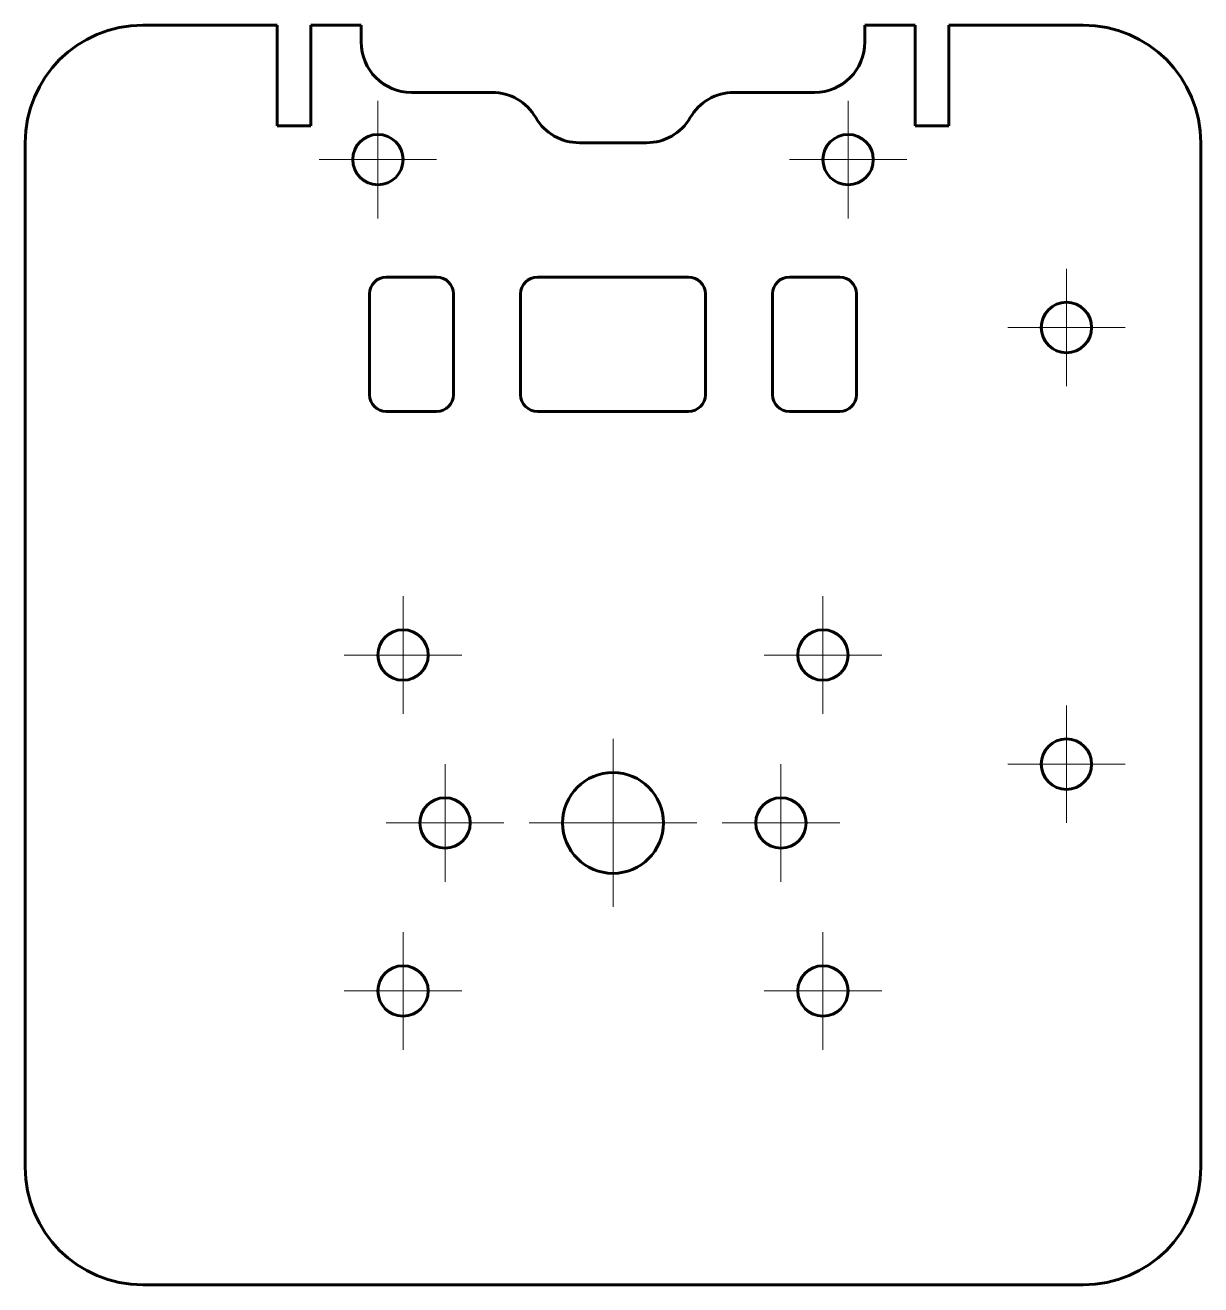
# Model space of a CAD drawing. Header units: millimetres. Extents: x 76 to 146, y 133.9 to 208.9.
import ezdxf

# ---------------------------------------------------------------- set-up
doc = ezdxf.new("R2010")
doc.units = ezdxf.units.MM
doc.linetypes.add('K5LT_AXLED', pattern=[12, 7.5, -1.5, 1.5, -1.5])
doc.linetypes.add('K5LT_BASIC', pattern=[0])
doc.layers.add('Системный слой', color=7, linetype='Continuous')

# ---------------------------------------------------------------- blocks, each defined once
blk = doc.blocks.new('U0')
at = {"layer": 'Системный слой', "color": 30, "linetype": 'K5LT_AXLED', "lineweight": 18, "true_color": 0xff8000}
for q in [(96.953, 204.372), (93.453, 200.872), (100.453, 200.872), (96.953, 197.372)]:
    blk.add_line((96.953, 200.872), q, dxfattribs=at)
blk = doc.blocks.new('U1')
at = {"layer": 'Системный слой', "color": 30, "linetype": 'K5LT_AXLED', "lineweight": 18, "true_color": 0xff8000}
for q in [(98.453, 154.872), (94.953, 151.372), (101.953, 151.372), (98.453, 147.872)]:
    blk.add_line((98.453, 151.372), q, dxfattribs=at)
blk = doc.blocks.new('U2')
at = {"layer": 'Системный слой', "color": 30, "linetype": 'K5LT_AXLED', "lineweight": 18, "true_color": 0xff8000}
for q in [(98.453, 174.872), (94.953, 171.372), (101.953, 171.372), (98.453, 167.872)]:
    blk.add_line((98.453, 171.372), q, dxfattribs=at)
blk = doc.blocks.new('U3')
at = {"layer": 'Системный слой', "color": 30, "linetype": 'K5LT_AXLED', "lineweight": 18, "true_color": 0xff8000}
for q in [(100.953, 164.872), (97.453, 161.372), (104.453, 161.372), (100.953, 157.872)]:
    blk.add_line((100.953, 161.372), q, dxfattribs=at)
blk = doc.blocks.new('U4')
at = {"layer": 'Системный слой', "color": 30, "linetype": 'K5LT_AXLED', "lineweight": 18, "true_color": 0xff8000}
for q in [(110.953, 166.372), (105.953, 161.372), (115.953, 161.372), (110.953, 156.372)]:
    blk.add_line((110.953, 161.372), q, dxfattribs=at)
blk = doc.blocks.new('U5')
at = {"layer": 'Системный слой', "color": 30, "linetype": 'K5LT_AXLED', "lineweight": 18, "true_color": 0xff8000}
for q in [(120.953, 164.872), (117.453, 161.372), (124.453, 161.372), (120.953, 157.872)]:
    blk.add_line((120.953, 161.372), q, dxfattribs=at)
blk = doc.blocks.new('U6')
at = {"layer": 'Системный слой', "color": 30, "linetype": 'K5LT_AXLED', "lineweight": 18, "true_color": 0xff8000}
for q in [(123.453, 154.872), (119.953, 151.372), (126.953, 151.372), (123.453, 147.872)]:
    blk.add_line((123.453, 151.372), q, dxfattribs=at)
blk = doc.blocks.new('U7')
at = {"layer": 'Системный слой', "color": 30, "linetype": 'K5LT_AXLED', "lineweight": 18, "true_color": 0xff8000}
for q in [(123.453, 174.872), (119.953, 171.372), (126.953, 171.372), (123.453, 167.872)]:
    blk.add_line((123.453, 171.372), q, dxfattribs=at)
blk = doc.blocks.new('U8')
at = {"layer": 'Системный слой', "color": 30, "linetype": 'K5LT_AXLED', "lineweight": 18, "true_color": 0xff8000}
for q in [(124.953, 204.372), (121.453, 200.872), (128.453, 200.872), (124.953, 197.372)]:
    blk.add_line((124.953, 200.872), q, dxfattribs=at)
blk = doc.blocks.new('U9')
at = {"layer": 'Системный слой', "color": 30, "linetype": 'K5LT_AXLED', "lineweight": 18, "true_color": 0xff8000}
for q in [(137.953, 168.372), (134.453, 164.872), (141.453, 164.872), (137.953, 161.372)]:
    blk.add_line((137.953, 164.872), q, dxfattribs=at)
blk = doc.blocks.new('U10')
at = {"layer": 'Системный слой', "color": 30, "linetype": 'K5LT_AXLED', "lineweight": 18, "true_color": 0xff8000}
for q in [(137.953, 194.372), (134.453, 190.872), (141.453, 190.872), (137.953, 187.372)]:
    blk.add_line((137.953, 190.872), q, dxfattribs=at)

msp = doc.modelspace()

# ---------------------------------------------------------------- linework, layer by layer
at = {"layer": 'Системный слой', "color": 143, "linetype": 'K5LT_BASIC', "lineweight": 60, "true_color": 0x33acca}
for p, q in [((90.953, 208.872), (82.953, 208.872)), ((90.953, 208.872), (90.953, 202.872)), ((95.953, 208.872), (92.953, 208.872)), ((92.953, 202.872), (92.953, 208.872)), ((95.953, 208.872), (95.953, 207.872)), ((128.953, 208.872), (125.953, 208.872)), ((125.953, 207.872), (125.953, 208.872)), ((128.953, 208.872), (128.953, 202.872)), ((138.953, 208.872), (130.953, 208.872)), ((130.953, 202.872), (130.953, 208.872)), ((98.953, 204.872), (103.756, 204.872)), ((118.149, 204.872), (122.953, 204.872)), ((90.953, 202.872), (92.953, 202.872)), ((128.953, 202.872), (130.953, 202.872)), ((75.953, 201.872), (75.953, 140.872)), ((108.953, 201.872), (112.953, 201.872)), ((145.953, 140.872), (145.953, 201.872)), ((100.453, 193.872), (97.453, 193.872)), ((115.453, 193.872), (106.453, 193.872)), ((124.453, 193.872), (121.453, 193.872)), ((96.453, 192.872), (96.453, 186.872)), ((101.453, 186.872), (101.453, 192.872)), ((105.453, 192.872), (105.453, 186.872)), ((116.453, 186.872), (116.453, 192.872)), ((120.453, 192.872), (120.453, 186.872)), ((125.453, 186.872), (125.453, 192.872)), ((97.453, 185.872), (100.453, 185.872)), ((106.453, 185.872), (115.453, 185.872)), ((121.453, 185.872), (124.453, 185.872)), ((82.953, 133.872), (138.953, 133.872))]:
    msp.add_line(p, q, dxfattribs=at)
for centre, radius in [((96.953, 200.872), 1.5), ((124.953, 200.872), 1.5), ((137.953, 190.872), 1.5), ((98.453, 171.372), 1.5), ((123.453, 171.372), 1.5), ((137.953, 164.872), 1.5), ((110.953, 161.372), 3), ((100.953, 161.372), 1.5), ((120.953, 161.372), 1.5), ((98.453, 151.372), 1.5), ((123.453, 151.372), 1.5)]:
    msp.add_circle(centre, radius, dxfattribs=at)
for centre, radius, start, end in [((82.953, 201.872), 7, 90, 180), ((138.953, 201.872), 7, 0, 90), ((98.953, 207.872), 3, 180, 270), ((122.953, 207.872), 3, 270, 0), ((103.756, 201.872), 3, 30, 90), ((118.149, 201.872), 3, 90, 150), ((108.953, 204.872), 3, 210, 270), ((112.953, 204.872), 3, 270, 330), ((97.453, 192.872), 1, 90, 180), ((100.453, 192.872), 1, 0, 90), ((106.453, 192.872), 1, 90, 180), ((115.453, 192.872), 1, 0, 90), ((121.453, 192.872), 1, 90, 180), ((124.453, 192.872), 1, 0, 90), ((97.453, 186.872), 1, 180, 270), ((100.453, 186.872), 1, 270, 0), ((106.453, 186.872), 1, 180, 270), ((115.453, 186.872), 1, 270, 0), ((121.453, 186.872), 1, 180, 270), ((124.453, 186.872), 1, 270, 0), ((82.953, 140.872), 7, 180, 270), ((138.953, 140.872), 7, 270, 0)]:
    msp.add_arc(centre, radius, start, end, dxfattribs=at)

# ---------------------------------------------------------------- block references
at = {"layer": 'Системный слой'}
for name in ['U0', 'U8', 'U10', 'U2', 'U7', 'U9', 'U4', 'U3', 'U5', 'U1', 'U6']:
    msp.add_blockref(name, (0, 0), dxfattribs=at)

doc.saveas('drawing.dxf')
